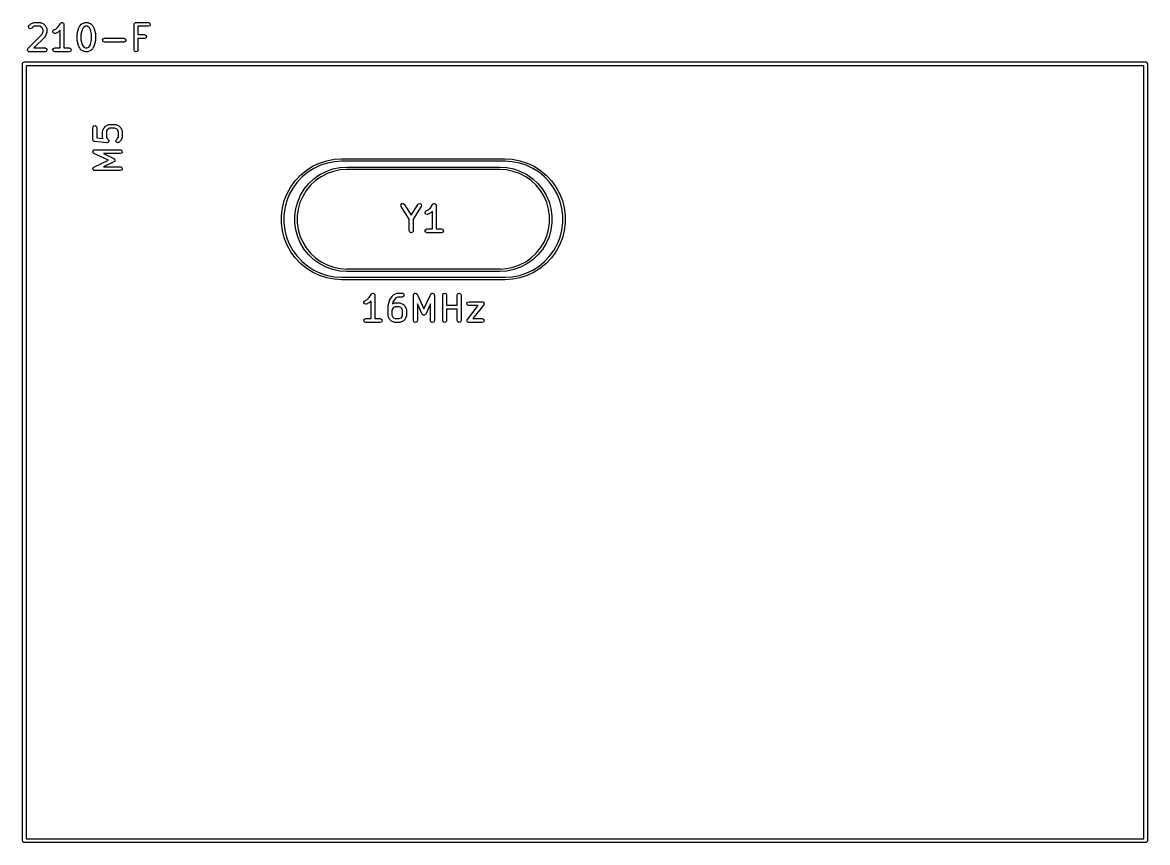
# Model space of a CAD drawing. Extents: x 0.05 to 3.19, y 0.29 to 1.66.
# Drawn here: x 1.457 to 3.195, y 0.397 to 1.664 of the extents above; entities that cross this region are included whole.
import ezdxf

# ---------------------------------------------------------------- set-up
doc = ezdxf.new("R2010")
doc.units = 0
doc.header["$MEASUREMENT"] = 0
doc.layers.add('BLACK', color=7, linetype='CONTINUOUS')

msp = doc.modelspace()

# ---------------------------------------------------------------- linework, layer by layer
at = {"layer": 'BLACK', "linetype": 'CONTINUOUS'}
for p, q in [((1.46612, 1.65775), (1.46697, 1.65958)), ((1.46664, 1.6558), (1.46612, 1.65775)), ((1.46829, 1.65464), (1.46664, 1.6558)), ((1.46697, 1.65958), (1.46885, 1.66146)), ((1.47031, 1.65482), (1.46829, 1.65464)), ((1.46885, 1.66146), (1.46957, 1.66196)), ((1.46957, 1.66196), (1.46961, 1.66201)), ((1.46961, 1.66201), (1.47336, 1.66389)), ((1.47115, 1.65541), (1.47031, 1.65482)), ((1.47268, 1.65694), (1.47115, 1.65541)), ((1.47538, 1.65829), (1.47268, 1.65694)), ((1.47336, 1.66389), (1.47435, 1.66418)), ((1.47435, 1.66418), (1.47452, 1.66414)), ((1.47452, 1.66414), (1.47468, 1.6642)), ((1.47468, 1.6642), (1.48406, 1.6642)), ((1.48336, 1.65829), (1.47538, 1.65829)), ((1.48606, 1.65694), (1.48336, 1.65829)), ((1.48406, 1.6642), (1.48507, 1.66402)), ((1.48507, 1.66402), (1.4852, 1.66391)), ((1.4852, 1.66391), (1.48538, 1.66389)), ((1.48538, 1.66389), (1.48913, 1.66201)), ((1.48725, 1.65575), (1.48606, 1.65694)), ((1.4886, 1.65305), (1.48725, 1.65575)), ((1.4886, 1.65048), (1.4886, 1.65305)), ((1.48913, 1.66201), (1.48984, 1.66149)), ((1.48984, 1.66149), (1.48989, 1.66146)), ((1.48989, 1.66146), (1.49177, 1.65958)), ((1.49177, 1.65958), (1.49228, 1.65886)), ((1.49228, 1.65886), (1.49232, 1.65882)), ((1.49232, 1.65882), (1.4942, 1.65507)), ((1.4942, 1.65507), (1.49449, 1.65408)), ((1.49449, 1.65408), (1.49445, 1.65391)), ((1.49445, 1.65391), (1.49451, 1.65375)), ((1.49451, 1.65375), (1.49451, 1.65)), ((1.50384, 1.65117), (1.50523, 1.65264)), ((1.50523, 1.65264), (1.50855, 1.6543)), ((1.50855, 1.6543), (1.51176, 1.6575)), ((1.51176, 1.6575), (1.51535, 1.66288)), ((1.51485, 1.65224), (1.51239, 1.64978)), ((1.51485, 1.62483), (1.51485, 1.65224)), ((1.51535, 1.66288), (1.51605, 1.66362)), ((1.51605, 1.66362), (1.51622, 1.66367)), ((1.51622, 1.66367), (1.51633, 1.6638)), ((1.51633, 1.6638), (1.51717, 1.66395)), ((1.51717, 1.66395), (1.51799, 1.66419)), ((1.51799, 1.66419), (1.51815, 1.66412)), ((1.51815, 1.66412), (1.51832, 1.66415)), ((1.51832, 1.66415), (1.51906, 1.66372)), ((1.51906, 1.66372), (1.51984, 1.66338)), ((1.51984, 1.66338), (1.51992, 1.66323)), ((1.51992, 1.66323), (1.52006, 1.66314)), ((1.52006, 1.66314), (1.52036, 1.66234)), ((1.52036, 1.66234), (1.52074, 1.66157)), ((1.52074, 1.66157), (1.5207, 1.6614)), ((1.5207, 1.6614), (1.52076, 1.66124)), ((1.52076, 1.66124), (1.52076, 1.62483)), ((1.54118, 1.64696), (1.54306, 1.65446)), ((1.54306, 1.65446), (1.54327, 1.65493)), ((1.54327, 1.65493), (1.54328, 1.65507)), ((1.54328, 1.65507), (1.54516, 1.65882)), ((1.54516, 1.65882), (1.54568, 1.65952)), ((1.54568, 1.65952), (1.54571, 1.65958)), ((1.54571, 1.65958), (1.54759, 1.66146)), ((1.54871, 1.65272), (1.547, 1.64588)), ((1.54759, 1.66146), (1.54831, 1.66196)), ((1.54831, 1.66196), (1.54835, 1.66201)), ((1.54835, 1.66201), (1.5521, 1.66389)), ((1.55023, 1.65575), (1.54871, 1.65272)), ((1.55142, 1.65694), (1.55023, 1.65575)), ((1.55412, 1.65829), (1.55142, 1.65694)), ((1.5521, 1.66389), (1.55309, 1.66418)), ((1.55309, 1.66418), (1.55326, 1.66414)), ((1.55326, 1.66414), (1.55342, 1.6642)), ((1.55342, 1.6642), (1.55717, 1.6642)), ((1.55648, 1.65829), (1.55412, 1.65829)), ((1.55917, 1.65694), (1.55648, 1.65829)), ((1.55717, 1.6642), (1.55818, 1.66402)), ((1.55818, 1.66402), (1.55832, 1.66391)), ((1.55832, 1.66391), (1.55849, 1.66389)), ((1.55849, 1.66389), (1.56224, 1.66201)), ((1.56037, 1.65575), (1.55917, 1.65694)), ((1.56189, 1.65272), (1.56037, 1.65575)), ((1.56359, 1.64588), (1.56189, 1.65272)), ((1.56224, 1.66201), (1.56295, 1.66149)), ((1.56295, 1.66149), (1.56301, 1.66146)), ((1.56301, 1.66146), (1.56489, 1.65958)), ((1.56489, 1.65958), (1.56539, 1.65886)), ((1.56539, 1.65886), (1.56544, 1.65882)), ((1.56544, 1.65882), (1.56731, 1.65507)), ((1.56731, 1.65507), (1.56746, 1.65458)), ((1.56746, 1.65458), (1.56754, 1.65446)), ((1.56754, 1.65446), (1.56941, 1.64696)), ((1.62921, 1.66124), (1.62928, 1.66163)), ((1.62921, 1.62187), (1.62921, 1.66124)), ((1.62926, 1.66176), (1.62932, 1.66187)), ((1.62928, 1.66163), (1.62926, 1.66176)), ((1.62932, 1.66187), (1.62939, 1.66225)), ((1.62939, 1.66225), (1.62988, 1.66284)), ((1.62988, 1.66284), (1.63027, 1.66351)), ((1.63027, 1.66351), (1.63052, 1.6636)), ((1.63052, 1.6636), (1.63069, 1.6638)), ((1.63069, 1.6638), (1.63144, 1.66394)), ((1.63144, 1.66394), (1.63216, 1.6642)), ((1.63216, 1.6642), (1.65091, 1.6642)), ((1.65091, 1.65829), (1.63512, 1.65829)), ((1.63512, 1.65829), (1.63512, 1.64545)), ((1.65091, 1.6642), (1.65192, 1.66402)), ((1.65281, 1.65898), (1.65091, 1.65829)), ((1.65192, 1.66402), (1.65347, 1.66272)), ((1.65382, 1.66073), (1.65281, 1.65898)), ((1.65347, 1.66272), (1.65382, 1.66073)), ((1.4651, 1.62396), (1.4871, 1.64597)), ((1.49177, 1.64228), (1.47431, 1.62483)), ((1.4871, 1.64597), (1.4886, 1.65048)), ((1.49184, 1.64244), (1.49177, 1.64228)), ((1.49199, 1.64254), (1.49184, 1.64244)), ((1.49248, 1.64344), (1.49199, 1.64254)), ((1.49436, 1.64906), (1.49248, 1.64344)), ((1.49451, 1.65), (1.49436, 1.64913)), ((1.49436, 1.64913), (1.49436, 1.64906)), ((1.50372, 1.64915), (1.50384, 1.65117)), ((1.50493, 1.64753), (1.50372, 1.64915)), ((1.50689, 1.64706), (1.50493, 1.64753)), ((1.50787, 1.64736), (1.50689, 1.64706)), ((1.51162, 1.64923), (1.50787, 1.64736)), ((1.51167, 1.64928), (1.51162, 1.64923)), ((1.51239, 1.64978), (1.51167, 1.64928)), ((1.5411, 1.64625), (1.5412, 1.64683)), ((1.5411, 1.63687), (1.5411, 1.64625)), ((1.54114, 1.63674), (1.5411, 1.63687)), ((1.54118, 1.63616), (1.54114, 1.63674)), ((1.5412, 1.64683), (1.54118, 1.64696)), ((1.54306, 1.62866), (1.54118, 1.63616)), ((1.547, 1.64588), (1.547, 1.63724)), ((1.547, 1.63724), (1.54871, 1.6304)), ((1.56189, 1.6304), (1.56359, 1.63724)), ((1.56359, 1.63724), (1.56359, 1.64588)), ((1.56941, 1.63616), (1.56754, 1.62866)), ((1.5695, 1.63687), (1.5694, 1.63629)), ((1.5694, 1.63629), (1.56941, 1.63616)), ((1.56941, 1.64696), (1.56945, 1.64637)), ((1.56945, 1.64637), (1.5695, 1.64625)), ((1.5695, 1.64625), (1.5695, 1.63687)), ((1.58051, 1.63739), (1.58152, 1.63913)), ((1.58086, 1.6354), (1.58051, 1.63739)), ((1.58241, 1.6341), (1.58086, 1.6354)), ((1.58152, 1.63913), (1.58342, 1.63983)), ((1.58342, 1.63392), (1.58241, 1.6341)), ((1.58342, 1.63983), (1.61342, 1.63983)), ((1.61342, 1.63392), (1.58342, 1.63392)), ((1.61342, 1.63983), (1.61443, 1.63965)), ((1.61531, 1.63461), (1.61342, 1.63392)), ((1.61443, 1.63965), (1.61597, 1.63835)), ((1.61632, 1.63636), (1.61531, 1.63461)), ((1.61597, 1.63835), (1.61632, 1.63636)), ((1.63512, 1.64545), (1.64529, 1.64545)), ((1.64529, 1.63954), (1.63512, 1.63954)), ((1.63512, 1.63954), (1.63512, 1.62187)), ((1.64529, 1.64545), (1.6463, 1.64527)), ((1.64718, 1.64024), (1.64529, 1.63954)), ((1.6463, 1.64527), (1.64784, 1.64397)), ((1.64819, 1.64198), (1.64718, 1.64024)), ((1.64784, 1.64397), (1.64819, 1.64198)), ((1.46424, 1.62213), (1.4643, 1.62225)), ((1.46447, 1.62127), (1.46424, 1.62213)), ((1.46428, 1.62239), (1.46472, 1.62316)), ((1.4643, 1.62225), (1.46428, 1.62239)), ((1.46463, 1.6204), (1.46447, 1.62127)), ((1.46473, 1.62031), (1.46463, 1.6204)), ((1.46472, 1.62316), (1.4651, 1.62396)), ((1.46477, 1.62018), (1.46473, 1.62031)), ((1.46549, 1.61967), (1.46477, 1.62018)), ((1.46617, 1.6191), (1.46549, 1.61967)), ((1.46635, 1.61907), (1.46617, 1.6191)), ((1.46642, 1.61902), (1.46635, 1.61907)), ((1.46655, 1.61903), (1.46642, 1.61902)), ((1.46718, 1.61892), (1.46655, 1.61903)), ((1.49156, 1.61892), (1.46718, 1.61892)), ((1.47431, 1.62483), (1.49156, 1.62483)), ((1.49156, 1.62483), (1.49257, 1.62465)), ((1.49345, 1.61961), (1.49156, 1.61892)), ((1.49257, 1.62465), (1.49411, 1.62335)), ((1.49446, 1.62136), (1.49345, 1.61961)), ((1.49411, 1.62335), (1.49446, 1.62136)), ((1.50365, 1.62239), (1.50466, 1.62414)), ((1.504, 1.6204), (1.50365, 1.62239)), ((1.50554, 1.6191), (1.504, 1.6204)), ((1.50466, 1.62414), (1.50655, 1.62483)), ((1.50655, 1.61892), (1.50554, 1.6191)), ((1.50655, 1.62483), (1.51485, 1.62483)), ((1.52905, 1.61892), (1.50655, 1.61892)), ((1.52076, 1.62483), (1.52905, 1.62483)), ((1.52905, 1.62483), (1.53006, 1.62465)), ((1.53095, 1.61961), (1.52905, 1.61892)), ((1.53006, 1.62465), (1.53161, 1.62335)), ((1.53196, 1.62136), (1.53095, 1.61961)), ((1.53161, 1.62335), (1.53196, 1.62136)), ((1.54314, 1.62854), (1.54306, 1.62866)), ((1.54328, 1.62805), (1.54314, 1.62854)), ((1.54516, 1.6243), (1.54328, 1.62805)), ((1.5452, 1.62426), (1.54516, 1.6243)), ((1.54571, 1.62354), (1.5452, 1.62426)), ((1.54759, 1.62166), (1.54571, 1.62354)), ((1.54764, 1.62163), (1.54759, 1.62166)), ((1.54835, 1.62111), (1.54764, 1.62163)), ((1.5521, 1.61923), (1.54835, 1.62111)), ((1.54871, 1.6304), (1.55023, 1.62737)), ((1.55023, 1.62737), (1.55142, 1.62618)), ((1.55142, 1.62618), (1.55412, 1.62483)), ((1.55228, 1.61921), (1.5521, 1.61923)), ((1.55241, 1.6191), (1.55228, 1.61921)), ((1.55342, 1.61892), (1.55241, 1.6191)), ((1.55717, 1.61892), (1.55342, 1.61892)), ((1.55412, 1.62483), (1.55648, 1.62483)), ((1.55648, 1.62483), (1.55917, 1.62618)), ((1.55734, 1.61898), (1.55717, 1.61892)), ((1.55751, 1.61894), (1.55734, 1.61898)), ((1.55849, 1.61923), (1.55751, 1.61894)), ((1.56224, 1.62111), (1.55849, 1.61923)), ((1.55917, 1.62618), (1.56037, 1.62737)), ((1.56037, 1.62737), (1.56189, 1.6304)), ((1.56229, 1.62116), (1.56224, 1.62111)), ((1.56301, 1.62166), (1.56229, 1.62116)), ((1.56489, 1.62354), (1.56301, 1.62166)), ((1.56491, 1.62359), (1.56489, 1.62354)), ((1.56544, 1.6243), (1.56491, 1.62359)), ((1.56731, 1.62805), (1.56544, 1.6243)), ((1.56733, 1.62819), (1.56731, 1.62805)), ((1.56754, 1.62866), (1.56733, 1.62819)), ((1.6299, 1.61998), (1.62921, 1.62187)), ((1.63165, 1.61897), (1.6299, 1.61998)), ((1.63364, 1.61932), (1.63165, 1.61897)), ((1.63494, 1.62086), (1.63364, 1.61932)), ((1.63512, 1.62187), (1.63494, 1.62086)), ((1.45673, 1.60031), (1.4568, 1.6007)), ((1.45673, 0.399528), (1.45673, 1.60031)), ((1.45678, 1.60083), (1.45684, 1.60094)), ((1.4568, 1.6007), (1.45678, 1.60083)), ((1.45684, 1.60094), (1.45691, 1.60132)), ((1.45691, 1.60132), (1.4574, 1.60191)), ((1.4574, 1.60191), (1.45779, 1.60258)), ((1.45779, 1.60258), (1.45804, 1.60267)), ((1.45804, 1.60267), (1.45821, 1.60287)), ((1.45821, 1.60287), (1.45896, 1.60301)), ((1.45896, 1.60301), (1.45969, 1.60327)), ((1.45969, 1.60327), (3.19197, 1.60327)), ((3.19197, 1.60327), (3.19235, 1.6032)), ((3.19235, 1.6032), (3.19248, 1.60322)), ((3.19248, 1.60322), (3.19259, 1.60316)), ((3.19259, 1.60316), (3.19298, 1.60309)), ((3.19298, 1.60309), (3.19357, 1.6026)), ((3.19357, 1.6026), (3.19423, 1.60221)), ((3.19423, 1.60221), (3.19432, 1.60196)), ((3.19432, 1.60196), (3.19453, 1.60179)), ((3.19453, 1.60179), (3.19466, 1.60104)), ((3.19466, 1.60104), (3.19492, 1.60031)), ((3.19492, 1.60031), (3.19492, 0.399528)), ((1.46264, 1.59736), (1.46264, 0.40248)), ((3.18902, 1.59736), (1.46264, 1.59736)), ((3.18902, 0.40248), (3.18902, 1.59736)), ((1.56549, 1.50187), (1.56567, 1.50288)), ((1.56549, 1.48312), (1.56549, 1.50187)), ((1.56567, 1.50288), (1.56696, 1.50443)), ((1.56696, 1.50443), (1.56895, 1.50478)), ((1.56895, 1.50478), (1.5707, 1.50377)), ((1.5707, 1.50377), (1.57139, 1.50187)), ((1.57139, 1.50187), (1.57139, 1.4858)), ((1.58049, 1.49625), (1.58066, 1.49726)), ((1.58049, 1.48687), (1.58049, 1.49625)), ((1.58066, 1.49726), (1.58078, 1.49739)), ((1.58078, 1.49739), (1.5808, 1.49757)), ((1.5808, 1.49757), (1.58267, 1.50132)), ((1.58267, 1.50132), (1.5832, 1.50203)), ((1.5832, 1.50203), (1.58323, 1.50208)), ((1.58323, 1.50208), (1.5851, 1.50396)), ((1.5851, 1.50396), (1.58582, 1.50447)), ((1.58582, 1.50447), (1.58587, 1.50451)), ((1.58587, 1.50451), (1.58962, 1.50639)), ((1.58774, 1.49825), (1.58639, 1.49555)), ((1.58639, 1.49555), (1.58639, 1.48757)), ((1.58894, 1.49944), (1.58774, 1.49825)), ((1.59163, 1.50079), (1.58894, 1.49944)), ((1.58962, 1.50639), (1.5906, 1.50668)), ((1.5906, 1.50668), (1.59077, 1.50664)), ((1.59077, 1.50664), (1.59094, 1.5067)), ((1.59094, 1.5067), (1.60031, 1.5067)), ((1.59961, 1.50079), (1.59163, 1.50079)), ((1.60231, 1.49944), (1.59961, 1.50079)), ((1.60031, 1.5067), (1.60132, 1.50652)), ((1.60132, 1.50652), (1.60146, 1.50641)), ((1.60146, 1.50641), (1.60163, 1.50639)), ((1.60163, 1.50639), (1.60538, 1.50451)), ((1.60351, 1.49825), (1.60231, 1.49944)), ((1.60486, 1.49555), (1.60351, 1.49825)), ((1.60486, 1.48757), (1.60486, 1.49555)), ((1.60538, 1.50451), (1.60609, 1.50399)), ((1.60609, 1.50399), (1.60615, 1.50396)), ((1.60615, 1.50396), (1.60802, 1.50208)), ((1.60802, 1.50208), (1.60853, 1.50136)), ((1.60853, 1.50136), (1.60858, 1.50132)), ((1.60858, 1.50132), (1.61045, 1.49757)), ((1.61045, 1.49757), (1.61074, 1.49658)), ((1.61074, 1.49658), (1.6107, 1.49641)), ((1.6107, 1.49641), (1.61076, 1.49625)), ((1.61076, 1.49625), (1.61076, 1.48687)), ((1.5657, 1.48253), (1.56549, 1.48312)), ((1.56575, 1.48191), (1.5657, 1.48253)), ((1.56604, 1.48161), (1.56575, 1.48191)), ((1.56618, 1.48123), (1.56604, 1.48161)), ((1.56672, 1.48091), (1.56618, 1.48123)), ((1.56716, 1.48046), (1.56672, 1.48091)), ((1.56782, 1.48028), (1.56716, 1.48046)), ((1.56793, 1.48022), (1.56782, 1.48028)), ((1.568, 1.48023), (1.56793, 1.48022)), ((1.56815, 1.48019), (1.568, 1.48023)), ((1.58689, 1.47831), (1.56815, 1.48019)), ((1.57139, 1.4858), (1.58116, 1.48482)), ((1.58055, 1.48671), (1.58049, 1.48687)), ((1.5805, 1.48654), (1.58055, 1.48671)), ((1.5808, 1.48555), (1.5805, 1.48654)), ((1.58116, 1.48482), (1.5808, 1.48555)), ((1.58639, 1.48757), (1.58774, 1.48487)), ((1.58691, 1.47832), (1.58689, 1.47831)), ((1.58693, 1.47831), (1.58691, 1.47832)), ((1.58789, 1.47856), (1.58693, 1.47831)), ((1.58774, 1.48487), (1.58928, 1.48334)), ((1.58885, 1.47881), (1.58789, 1.47856)), ((1.58886, 1.47882), (1.58885, 1.47881)), ((1.58888, 1.47883), (1.58886, 1.47882)), ((1.58945, 1.47964), (1.58888, 1.47883)), ((1.58928, 1.48334), (1.58986, 1.4825)), ((1.59003, 1.48045), (1.58945, 1.47964)), ((1.58986, 1.4825), (1.58987, 1.48248)), ((1.58987, 1.48248), (1.58988, 1.48246)), ((1.58988, 1.48246), (1.58995, 1.48147)), ((1.58995, 1.48147), (1.59004, 1.48048)), ((1.59004, 1.48048), (1.59003, 1.48047)), ((1.59003, 1.48047), (1.59003, 1.48045)), ((1.60112, 1.48151), (1.60197, 1.48334)), ((1.60164, 1.47955), (1.60112, 1.48151)), ((1.6033, 1.4784), (1.60164, 1.47955)), ((1.60197, 1.48334), (1.60351, 1.48487)), ((1.60531, 1.47857), (1.6033, 1.4784)), ((1.60351, 1.48487), (1.60486, 1.48757)), ((1.60615, 1.47916), (1.60531, 1.47857)), ((1.60802, 1.48104), (1.60615, 1.47916)), ((1.60805, 1.48109), (1.60802, 1.48104)), ((1.60858, 1.4818), (1.60805, 1.48109)), ((1.61045, 1.48555), (1.60858, 1.4818)), ((1.61047, 1.48573), (1.61045, 1.48555)), ((1.61058, 1.48586), (1.61047, 1.48573)), ((1.61076, 1.48687), (1.61058, 1.48586)), ((1.5655, 1.46412), (1.5656, 1.4645)), ((1.56577, 1.46353), (1.5655, 1.46412)), ((1.56553, 1.46489), (1.56585, 1.46545)), ((1.5656, 1.4645), (1.56553, 1.46489)), ((1.56588, 1.4629), (1.56577, 1.46353)), ((1.56585, 1.46545), (1.56602, 1.46607)), ((1.56619, 1.46265), (1.56588, 1.4629)), ((1.56602, 1.46607), (1.56635, 1.4663)), ((1.56635, 1.46229), (1.56619, 1.46265)), ((1.56635, 1.4663), (1.56654, 1.46664)), ((1.56719, 1.4617), (1.56635, 1.46229)), ((1.56654, 1.46664), (1.56715, 1.46686)), ((1.56715, 1.46686), (1.56768, 1.46723)), ((1.58958, 1.45125), (1.56719, 1.4617)), ((1.56768, 1.46723), (1.56807, 1.46719)), ((1.56807, 1.46719), (1.56844, 1.46733)), ((1.56844, 1.46733), (1.60781, 1.46733)), ((1.60781, 1.46142), (1.58175, 1.46142)), ((1.58175, 1.46142), (1.59781, 1.45393)), ((1.60781, 1.46733), (1.60882, 1.46715)), ((1.60971, 1.46211), (1.60781, 1.46142)), ((1.60882, 1.46715), (1.61037, 1.46585)), ((1.61072, 1.46386), (1.60971, 1.46211)), ((1.61037, 1.46585), (1.61072, 1.46386)), ((1.56719, 1.4408), (1.58958, 1.45125)), ((1.59781, 1.44858), (1.58175, 1.44108)), ((1.59781, 1.45393), (1.59813, 1.45371)), ((1.59835, 1.44912), (1.59781, 1.44858)), ((1.59813, 1.45371), (1.59825, 1.45367)), ((1.59825, 1.45367), (1.59833, 1.45356)), ((1.59833, 1.45356), (1.59865, 1.45334)), ((1.59898, 1.44956), (1.59835, 1.44912)), ((1.59865, 1.45334), (1.59897, 1.45265)), ((1.59897, 1.45265), (1.59941, 1.45202)), ((1.59905, 1.44982), (1.59898, 1.44956)), ((1.59924, 1.45001), (1.59905, 1.44982)), ((1.5993, 1.45077), (1.59924, 1.45001)), ((1.5995, 1.45151), (1.5993, 1.45077)), ((1.59941, 1.45202), (1.59939, 1.45175)), ((1.59939, 1.45175), (1.5995, 1.45151)), ((1.90503, 1.44194), (1.91566, 1.44694)), ((1.91704, 1.44344), (1.90684, 1.43864)), ((1.91566, 1.44694), (1.92683, 1.45057)), ((1.92776, 1.44692), (1.91704, 1.44344)), ((1.92683, 1.45057), (1.93836, 1.45277)), ((1.93883, 1.44904), (1.92776, 1.44692)), ((1.93836, 1.45277), (1.95008, 1.4535)), ((1.94971, 1.44972), (1.93883, 1.44904)), ((1.95008, 1.44957), (1.94971, 1.44972)), ((1.95008, 1.4535), (2.20205, 1.4535)), ((2.20205, 1.44957), (1.95008, 1.44957)), ((2.20205, 1.4535), (2.21377, 1.45277)), ((2.20242, 1.44972), (2.20205, 1.44957)), ((2.2133, 1.44904), (2.20242, 1.44972)), ((2.22437, 1.44692), (2.2133, 1.44904)), ((2.21377, 1.45277), (2.2253, 1.45057)), ((2.23508, 1.44344), (2.22437, 1.44692)), ((2.2253, 1.45057), (2.23647, 1.44694)), ((2.24528, 1.43864), (2.23508, 1.44344)), ((2.23647, 1.44694), (2.24709, 1.44194)), ((1.56553, 1.43864), (1.56573, 1.43898)), ((1.56564, 1.43801), (1.56553, 1.43864)), ((1.56559, 1.43736), (1.56564, 1.43801)), ((1.56581, 1.43704), (1.56559, 1.43736)), ((1.56573, 1.43898), (1.56576, 1.43938)), ((1.56576, 1.43938), (1.56622, 1.43983)), ((1.56588, 1.43665), (1.56581, 1.43704)), ((1.56638, 1.43624), (1.56588, 1.43665)), ((1.56622, 1.43983), (1.56654, 1.44039)), ((1.56675, 1.43571), (1.56638, 1.43624)), ((1.56654, 1.44039), (1.56691, 1.44053)), ((1.56713, 1.43561), (1.56675, 1.43571)), ((1.56691, 1.44053), (1.56719, 1.4408)), ((1.56743, 1.43535), (1.56713, 1.43561)), ((1.56844, 1.43518), (1.56743, 1.43535)), ((1.60781, 1.43518), (1.56844, 1.43518)), ((1.58175, 1.44108), (1.60781, 1.44108)), ((1.60781, 1.44108), (1.60882, 1.4409)), ((1.60971, 1.43587), (1.60781, 1.43518)), ((1.60882, 1.4409), (1.61037, 1.43961)), ((1.61072, 1.43762), (1.60971, 1.43587)), ((1.61037, 1.43961), (1.61072, 1.43762)), ((1.87803, 1.4196), (1.88607, 1.42816)), ((1.88864, 1.42542), (1.88093, 1.41721)), ((1.88607, 1.42816), (1.89512, 1.43565)), ((1.89733, 1.4326), (1.88864, 1.42542)), ((1.89512, 1.43565), (1.90503, 1.44194)), ((1.90684, 1.43864), (1.89733, 1.4326)), ((1.90702, 1.42261), (1.91602, 1.42896)), ((1.91797, 1.42575), (1.90939, 1.41969)), ((1.91602, 1.42896), (1.9258, 1.43403)), ((1.9273, 1.43058), (1.91797, 1.42575)), ((1.9258, 1.43403), (1.93618, 1.43772)), ((1.93719, 1.4341), (1.9273, 1.43058)), ((1.93618, 1.43772), (1.94696, 1.43996)), ((1.94747, 1.43623), (1.93719, 1.4341)), ((1.94696, 1.43996), (1.95795, 1.44071)), ((1.95758, 1.43693), (1.94747, 1.43623)), ((1.95795, 1.43677), (1.95758, 1.43693)), ((1.95795, 1.44071), (2.19417, 1.44071)), ((2.19417, 1.43677), (1.95795, 1.43677)), ((2.19417, 1.44071), (2.20516, 1.43996)), ((2.19454, 1.43693), (2.19417, 1.43677)), ((2.20465, 1.43623), (2.19454, 1.43693)), ((2.21493, 1.4341), (2.20465, 1.43623)), ((2.20516, 1.43996), (2.21595, 1.43772)), ((2.22483, 1.43058), (2.21493, 1.4341)), ((2.21595, 1.43772), (2.22633, 1.43403)), ((2.23416, 1.42575), (2.22483, 1.43058)), ((2.22633, 1.43403), (2.23611, 1.42896)), ((2.24274, 1.41969), (2.23416, 1.42575)), ((2.23611, 1.42896), (2.24511, 1.42261)), ((2.2548, 1.4326), (2.24528, 1.43864)), ((2.24709, 1.44194), (2.25701, 1.43565)), ((2.26348, 1.42542), (2.2548, 1.4326)), ((2.25701, 1.43565), (2.26606, 1.42816)), ((2.2712, 1.41721), (2.26348, 1.42542)), ((2.26606, 1.42816), (2.27409, 1.4196)), ((1.86547, 1.39981), (1.87113, 1.4101)), ((1.87431, 1.40809), (1.86888, 1.39821)), ((1.87113, 1.4101), (1.87803, 1.4196)), ((1.88093, 1.41721), (1.87431, 1.40809)), ((1.89202, 1.40654), (1.89897, 1.41509)), ((1.90171, 1.41252), (1.89509, 1.40438)), ((1.89897, 1.41509), (1.90702, 1.42261)), ((1.90939, 1.41969), (1.90171, 1.41252)), ((2.25041, 1.41252), (2.24274, 1.41969)), ((2.24511, 1.42261), (2.25316, 1.41509)), ((2.25704, 1.40438), (2.25041, 1.41252)), ((2.25316, 1.41509), (2.26011, 1.40654)), ((2.27782, 1.40809), (2.2712, 1.41721)), ((2.27409, 1.4196), (2.281, 1.4101)), ((2.28325, 1.39821), (2.27782, 1.40809)), ((2.281, 1.4101), (2.28665, 1.39981)), ((1.86115, 1.38889), (1.86547, 1.39981)), ((1.86888, 1.39821), (1.86473, 1.38773)), ((1.8819, 1.38703), (1.88629, 1.39713)), ((1.88963, 1.3954), (1.88544, 1.38577)), ((1.88629, 1.39713), (1.89202, 1.40654)), ((1.89509, 1.40438), (1.88963, 1.3954)), ((2.2625, 1.3954), (2.25704, 1.40438)), ((2.26011, 1.40654), (2.26583, 1.39713)), ((2.26668, 1.38577), (2.2625, 1.3954)), ((2.26583, 1.39713), (2.27022, 1.38703)), ((2.2874, 1.38773), (2.28325, 1.39821)), ((2.28665, 1.39981), (2.29097, 1.38889)), ((1.85676, 1.36587), (1.85823, 1.37752)), ((1.85823, 1.37752), (1.86115, 1.38889)), ((1.86192, 1.37682), (1.86051, 1.36564)), ((1.86473, 1.38773), (1.86192, 1.37682)), ((1.87743, 1.36551), (1.87893, 1.37642)), ((1.87893, 1.37642), (1.8819, 1.38703)), ((1.88261, 1.37566), (1.88118, 1.36525)), ((1.88544, 1.38577), (1.88261, 1.37566)), ((2.04131, 1.38092), (2.04157, 1.38292)), ((2.0417, 1.37997), (2.04131, 1.38092)), ((2.04157, 1.38292), (2.04306, 1.38429)), ((2.05436, 1.36008), (2.0417, 1.37997)), ((2.04306, 1.38429), (2.04508, 1.38438)), ((2.04508, 1.38438), (2.04668, 1.38315)), ((2.04668, 1.38315), (2.05732, 1.36644)), ((2.05732, 1.36644), (2.06795, 1.38315)), ((2.07293, 1.37997), (2.06027, 1.36008)), ((2.06795, 1.38315), (2.06864, 1.3839)), ((2.06864, 1.3839), (2.07057, 1.38451)), ((2.07057, 1.38451), (2.07243, 1.38374)), ((2.07243, 1.38374), (2.07337, 1.38195)), ((2.07337, 1.38195), (2.07293, 1.37997)), ((2.08037, 1.37295), (2.08369, 1.37461)), ((2.08369, 1.37461), (2.08689, 1.37782)), ((2.08689, 1.37782), (2.09048, 1.3832)), ((2.09048, 1.3832), (2.09119, 1.38394)), ((2.09119, 1.38394), (2.09135, 1.38399)), ((2.09135, 1.38399), (2.09146, 1.38412)), ((2.09146, 1.38412), (2.0923, 1.38427)), ((2.0923, 1.38427), (2.09313, 1.38451)), ((2.09313, 1.38451), (2.09328, 1.38444)), ((2.09328, 1.38444), (2.09345, 1.38447)), ((2.09345, 1.38447), (2.09419, 1.38404)), ((2.09419, 1.38404), (2.09498, 1.38369)), ((2.09498, 1.38369), (2.09505, 1.38354)), ((2.09505, 1.38354), (2.0952, 1.38346)), ((2.0952, 1.38346), (2.09549, 1.38265)), ((2.09549, 1.38265), (2.09587, 1.38188)), ((2.09587, 1.38188), (2.09583, 1.38172)), ((2.09583, 1.38172), (2.09589, 1.38156)), ((2.09589, 1.38156), (2.09589, 1.34514)), ((2.26951, 1.37566), (2.26668, 1.38577)), ((2.27094, 1.36525), (2.26951, 1.37566)), ((2.27022, 1.38703), (2.27319, 1.37642)), ((2.27319, 1.37642), (2.27469, 1.36551)), ((2.2902, 1.37682), (2.2874, 1.38773)), ((2.29161, 1.36564), (2.2902, 1.37682)), ((2.29097, 1.38889), (2.29389, 1.37752)), ((2.29389, 1.37752), (2.29537, 1.36587)), ((1.85676, 1.35413), (1.85676, 1.36587)), ((1.86051, 1.36564), (1.86051, 1.35436)), ((1.87743, 1.35449), (1.87743, 1.36551)), ((1.88118, 1.36525), (1.88118, 1.35475)), ((2.05436, 1.34219), (2.05436, 1.36008)), ((2.06027, 1.36008), (2.06027, 1.34219)), ((2.07886, 1.36947), (2.07898, 1.37149)), ((2.08006, 1.36785), (2.07886, 1.36947)), ((2.07898, 1.37149), (2.08037, 1.37295)), ((2.08202, 1.36738), (2.08006, 1.36785)), ((2.08301, 1.36767), (2.08202, 1.36738)), ((2.08676, 1.36954), (2.08301, 1.36767)), ((2.0868, 1.36959), (2.08676, 1.36954)), ((2.08752, 1.3701), (2.0868, 1.36959)), ((2.08998, 1.37256), (2.08752, 1.3701)), ((2.08998, 1.34514), (2.08998, 1.37256)), ((2.27094, 1.35475), (2.27094, 1.36525)), ((2.27469, 1.36551), (2.27469, 1.35449)), ((2.29161, 1.35436), (2.29161, 1.36564)), ((2.29537, 1.36587), (2.29537, 1.35413)), ((1.85823, 1.34248), (1.85676, 1.35413)), ((1.86115, 1.33111), (1.85823, 1.34248)), ((1.86051, 1.35436), (1.86192, 1.34318)), ((1.86192, 1.34318), (1.86473, 1.33227)), ((1.87893, 1.34358), (1.87743, 1.35449)), ((1.8819, 1.33297), (1.87893, 1.34358)), ((1.88118, 1.35475), (1.88261, 1.34434)), ((1.88261, 1.34434), (1.88544, 1.33423)), ((2.05505, 1.34029), (2.05436, 1.34219)), ((2.0568, 1.33928), (2.05505, 1.34029)), ((2.05879, 1.33963), (2.0568, 1.33928)), ((2.06009, 1.34118), (2.05879, 1.33963)), ((2.06027, 1.34219), (2.06009, 1.34118)), ((2.07878, 1.3427), (2.07979, 1.34445)), ((2.07913, 1.34071), (2.07878, 1.3427)), ((2.08068, 1.33942), (2.07913, 1.34071)), ((2.07979, 1.34445), (2.08169, 1.34514)), ((2.08169, 1.33924), (2.08068, 1.33942)), ((2.08169, 1.34514), (2.08998, 1.34514)), ((2.10418, 1.33924), (2.08169, 1.33924)), ((2.09589, 1.34514), (2.10418, 1.34514)), ((2.10418, 1.34514), (2.10519, 1.34496)), ((2.10608, 1.33993), (2.10418, 1.33924)), ((2.10519, 1.34496), (2.10674, 1.34367)), ((2.10709, 1.34168), (2.10608, 1.33993)), ((2.10674, 1.34367), (2.10709, 1.34168)), ((2.26668, 1.33423), (2.26951, 1.34434)), ((2.26951, 1.34434), (2.27094, 1.35475)), ((2.27319, 1.34358), (2.27022, 1.33297)), ((2.27469, 1.35449), (2.27319, 1.34358)), ((2.2874, 1.33227), (2.2902, 1.34318)), ((2.2902, 1.34318), (2.29161, 1.35436)), ((2.29389, 1.34248), (2.29097, 1.33111)), ((2.29537, 1.35413), (2.29389, 1.34248)), ((1.86547, 1.32019), (1.86115, 1.33111)), ((1.86473, 1.33227), (1.86888, 1.32179)), ((1.86888, 1.32179), (1.87431, 1.31191)), ((1.88629, 1.32287), (1.8819, 1.33297)), ((1.88544, 1.33423), (1.88963, 1.3246)), ((1.89202, 1.31346), (1.88629, 1.32287)), ((1.88963, 1.3246), (1.89509, 1.31562)), ((2.25704, 1.31562), (2.2625, 1.3246)), ((2.26583, 1.32287), (2.26011, 1.31346)), ((2.2625, 1.3246), (2.26668, 1.33423)), ((2.27022, 1.33297), (2.26583, 1.32287)), ((2.27782, 1.31191), (2.28325, 1.32179)), ((2.28325, 1.32179), (2.2874, 1.33227)), ((2.29097, 1.33111), (2.28665, 1.32019)), ((1.87113, 1.3099), (1.86547, 1.32019)), ((1.87803, 1.3004), (1.87113, 1.3099)), ((1.87431, 1.31191), (1.88093, 1.30279)), ((1.89897, 1.30491), (1.89202, 1.31346)), ((1.89509, 1.31562), (1.90171, 1.30748)), ((1.90702, 1.29739), (1.89897, 1.30491)), ((1.90171, 1.30748), (1.90939, 1.30031)), ((2.24274, 1.30031), (2.25041, 1.30748)), ((2.25316, 1.30491), (2.24511, 1.29739)), ((2.25041, 1.30748), (2.25704, 1.31562)), ((2.26011, 1.31346), (2.25316, 1.30491)), ((2.2712, 1.30279), (2.27782, 1.31191)), ((2.281, 1.3099), (2.27409, 1.3004)), ((2.28665, 1.32019), (2.281, 1.3099)), ((1.88607, 1.29184), (1.87803, 1.3004)), ((1.88093, 1.30279), (1.88864, 1.29458)), ((1.89512, 1.28435), (1.88607, 1.29184)), ((1.88864, 1.29458), (1.89733, 1.2874)), ((1.89733, 1.2874), (1.90684, 1.28136)), ((1.91602, 1.29104), (1.90702, 1.29739)), ((1.90939, 1.30031), (1.91797, 1.29425)), ((1.9258, 1.28597), (1.91602, 1.29104)), ((1.91797, 1.29425), (1.9273, 1.28942)), ((1.9273, 1.28942), (1.93719, 1.2859)), ((2.21493, 1.2859), (2.22483, 1.28942)), ((2.22483, 1.28942), (2.23416, 1.29425)), ((2.23611, 1.29104), (2.22633, 1.28597)), ((2.23416, 1.29425), (2.24274, 1.30031)), ((2.24511, 1.29739), (2.23611, 1.29104)), ((2.24528, 1.28136), (2.2548, 1.2874)), ((2.2548, 1.2874), (2.26348, 1.29458)), ((2.26606, 1.29184), (2.25701, 1.28435)), ((2.26348, 1.29458), (2.2712, 1.30279)), ((2.27409, 1.3004), (2.26606, 1.29184)), ((1.90503, 1.27806), (1.89512, 1.28435)), ((1.91566, 1.27306), (1.90503, 1.27806)), ((1.90684, 1.28136), (1.91704, 1.27656)), ((1.92683, 1.26943), (1.91566, 1.27306)), ((1.91704, 1.27656), (1.92776, 1.27308)), ((1.93618, 1.28228), (1.9258, 1.28597)), ((1.93836, 1.26723), (1.92683, 1.26943)), ((1.92776, 1.27308), (1.93883, 1.27096)), ((1.94696, 1.28004), (1.93618, 1.28228)), ((1.93719, 1.2859), (1.94747, 1.28377)), ((1.93883, 1.27096), (1.94971, 1.27028)), ((1.95795, 1.27929), (1.94696, 1.28004)), ((1.94747, 1.28377), (1.95758, 1.28307)), ((1.94971, 1.27028), (1.95008, 1.27043)), ((1.95008, 1.27043), (2.20205, 1.27043)), ((1.95758, 1.28307), (1.95795, 1.28323)), ((1.95795, 1.28323), (2.19417, 1.28323)), ((2.19417, 1.27929), (1.95795, 1.27929)), ((2.19417, 1.28323), (2.19454, 1.28307)), ((2.20516, 1.28004), (2.19417, 1.27929)), ((2.19454, 1.28307), (2.20465, 1.28377)), ((2.20205, 1.27043), (2.20242, 1.27028)), ((2.20242, 1.27028), (2.2133, 1.27096)), ((2.20465, 1.28377), (2.21493, 1.2859)), ((2.21595, 1.28228), (2.20516, 1.28004)), ((2.2133, 1.27096), (2.22437, 1.27308)), ((2.2253, 1.26943), (2.21377, 1.26723)), ((2.22633, 1.28597), (2.21595, 1.28228)), ((2.22437, 1.27308), (2.23508, 1.27656)), ((2.23647, 1.27306), (2.2253, 1.26943)), ((2.23508, 1.27656), (2.24528, 1.28136)), ((2.24709, 1.27806), (2.23647, 1.27306)), ((2.25701, 1.28435), (2.24709, 1.27806)), ((1.95008, 1.2665), (1.93836, 1.26723)), ((2.20205, 1.2665), (1.95008, 1.2665)), ((2.21377, 1.26723), (2.20205, 1.2665)), ((1.9843, 1.23271), (1.98569, 1.23417)), ((1.98569, 1.23417), (1.98901, 1.23583)), ((1.98901, 1.23583), (1.99222, 1.23904)), ((1.99222, 1.23904), (1.9958, 1.24442)), ((1.9958, 1.24442), (1.99651, 1.24516)), ((1.99651, 1.24516), (1.99667, 1.24521)), ((1.99667, 1.24521), (1.99678, 1.24534)), ((1.99678, 1.24534), (1.99763, 1.24549)), ((1.99763, 1.24549), (1.99845, 1.24573)), ((1.99845, 1.24573), (1.99861, 1.24566)), ((1.99861, 1.24566), (1.99877, 1.24569)), ((1.99877, 1.24569), (1.99951, 1.24526)), ((1.99951, 1.24526), (2.0003, 1.24492)), ((2.0003, 1.24492), (2.00038, 1.24476)), ((2.00038, 1.24476), (2.00052, 1.24468)), ((2.00052, 1.24468), (2.00082, 1.24387)), ((2.00082, 1.24387), (2.0012, 1.2431)), ((2.0012, 1.2431), (2.00115, 1.24294)), ((2.00115, 1.24294), (2.00121, 1.24278)), ((2.00121, 1.24278), (2.00121, 1.20636)), ((2.02164, 1.22662), (2.02352, 1.23412)), ((2.02352, 1.23412), (2.02392, 1.23503)), ((2.02392, 1.23504), (2.02767, 1.24067)), ((2.02392, 1.23503), (2.02392, 1.23504)), ((2.02767, 1.24067), (2.02799, 1.24099)), ((2.02799, 1.24099), (2.02804, 1.24112)), ((2.02804, 1.24112), (2.02992, 1.24299)), ((2.03243, 1.23715), (2.02912, 1.23219)), ((2.02992, 1.24299), (2.03064, 1.2435)), ((2.03064, 1.2435), (2.03069, 1.24355)), ((2.03069, 1.24355), (2.03443, 1.24542)), ((2.03376, 1.23848), (2.03243, 1.23715)), ((2.03645, 1.23983), (2.03376, 1.23848)), ((2.03443, 1.24542), (2.03542, 1.24571)), ((2.03542, 1.24571), (2.03559, 1.24567)), ((2.03559, 1.24567), (2.03576, 1.24573)), ((2.03576, 1.24573), (2.04325, 1.24573)), ((2.04325, 1.23983), (2.03645, 1.23983)), ((2.04325, 1.24573), (2.04426, 1.24555)), ((2.04515, 1.24052), (2.04325, 1.23983)), ((2.04426, 1.24555), (2.04581, 1.24426)), ((2.04616, 1.24227), (2.04515, 1.24052)), ((2.04581, 1.24426), (2.04616, 1.24227)), ((2.06092, 1.24278), (2.0611, 1.24379)), ((2.06092, 1.20341), (2.06092, 1.24278)), ((2.0611, 1.24379), (2.06136, 1.24409)), ((2.06136, 1.24409), (2.06146, 1.24447)), ((2.06146, 1.24447), (2.06199, 1.24484)), ((2.06199, 1.24484), (2.0624, 1.24534)), ((2.0624, 1.24534), (2.06279, 1.24541)), ((2.06279, 1.24541), (2.06311, 1.24563)), ((2.06311, 1.24563), (2.06375, 1.24558)), ((2.06375, 1.24558), (2.06439, 1.24569)), ((2.06439, 1.24569), (2.06473, 1.24549)), ((2.06473, 1.24549), (2.06512, 1.24546)), ((2.06512, 1.24546), (2.06558, 1.245)), ((2.06558, 1.245), (2.06614, 1.24468)), ((2.06614, 1.24468), (2.06627, 1.24431)), ((2.06627, 1.24431), (2.06655, 1.24403)), ((2.06655, 1.24403), (2.077, 1.22164)), ((2.077, 1.22164), (2.08745, 1.24403)), ((2.08745, 1.24403), (2.08804, 1.24487)), ((2.08804, 1.24487), (2.08839, 1.24504)), ((2.08839, 1.24504), (2.08865, 1.24534)), ((2.08865, 1.24534), (2.08928, 1.24545)), ((2.08928, 1.24545), (2.08987, 1.24572)), ((2.08987, 1.24572), (2.09025, 1.24562)), ((2.09025, 1.24562), (2.09064, 1.24569)), ((2.09064, 1.24569), (2.0912, 1.24537)), ((2.0912, 1.24537), (2.09182, 1.2452)), ((2.09182, 1.2452), (2.09204, 1.24488)), ((2.09204, 1.24488), (2.09239, 1.24468)), ((2.09239, 1.24468), (2.09261, 1.24407)), ((2.09261, 1.24407), (2.09298, 1.24354)), ((2.09298, 1.24354), (2.09294, 1.24315)), ((2.09294, 1.24315), (2.09308, 1.24278)), ((2.09308, 1.24278), (2.09308, 1.20341)), ((2.10592, 1.24278), (2.1061, 1.24379)), ((2.10592, 1.20341), (2.10592, 1.24278)), ((2.1061, 1.24379), (2.10739, 1.24534)), ((2.10739, 1.24534), (2.10938, 1.24569)), ((2.10938, 1.24569), (2.11113, 1.24468)), ((2.11113, 1.24468), (2.11182, 1.24278)), ((2.11182, 1.24278), (2.11182, 1.22699)), ((2.12842, 1.24278), (2.12859, 1.24379)), ((2.12842, 1.22699), (2.12842, 1.24278)), ((2.12859, 1.24379), (2.12989, 1.24534)), ((2.12989, 1.24534), (2.13188, 1.24569)), ((2.13188, 1.24569), (2.13363, 1.24468)), ((2.13363, 1.24468), (2.13432, 1.24278)), ((2.13432, 1.24278), (2.13432, 1.20341)), ((1.98418, 1.23069), (1.9843, 1.23271)), ((1.98538, 1.22907), (1.98418, 1.23069)), ((1.98735, 1.2286), (1.98538, 1.22907)), ((1.98833, 1.22889), (1.98735, 1.2286)), ((1.99208, 1.23077), (1.98833, 1.22889)), ((1.99213, 1.23081), (1.99208, 1.23077)), ((1.99285, 1.23132), (1.99213, 1.23081)), ((1.99531, 1.23378), (1.99285, 1.23132)), ((1.99531, 1.20636), (1.99531, 1.23378)), ((2.02155, 1.22591), (2.02166, 1.22649)), ((2.02155, 1.21091), (2.02155, 1.22591)), ((2.02166, 1.22649), (2.02164, 1.22662)), ((2.02881, 1.22228), (2.02746, 1.21959)), ((2.02746, 1.21959), (2.02746, 1.21161)), ((2.02912, 1.23219), (2.02839, 1.22928)), ((2.02839, 1.22928), (2.03069, 1.23042)), ((2.03001, 1.22348), (2.02881, 1.22228)), ((2.0327, 1.22483), (2.03001, 1.22348)), ((2.03069, 1.23042), (2.03167, 1.23072)), ((2.03167, 1.23072), (2.03184, 1.23067)), ((2.03184, 1.23067), (2.03201, 1.23073)), ((2.03201, 1.23073), (2.03951, 1.23073)), ((2.03881, 1.22483), (2.0327, 1.22483)), ((2.04151, 1.22348), (2.03881, 1.22483)), ((2.03951, 1.23073), (2.04051, 1.23056)), ((2.04051, 1.23056), (2.04065, 1.23044)), ((2.04065, 1.23044), (2.04083, 1.23042)), ((2.04083, 1.23042), (2.04458, 1.22855)), ((2.0427, 1.22228), (2.04151, 1.22348)), ((2.04405, 1.21959), (2.0427, 1.22228)), ((2.04405, 1.21161), (2.04405, 1.21959)), ((2.04458, 1.22855), (2.04528, 1.22802)), ((2.04528, 1.22802), (2.04534, 1.228)), ((2.04534, 1.228), (2.04722, 1.22612)), ((2.04722, 1.22612), (2.04772, 1.2254)), ((2.04772, 1.2254), (2.04777, 1.22535)), ((2.04777, 1.22535), (2.04965, 1.2216)), ((2.04965, 1.2216), (2.04994, 1.22062)), ((2.04994, 1.22062), (2.0499, 1.22045)), ((2.0499, 1.22045), (2.04996, 1.22028)), ((2.04996, 1.22028), (2.04996, 1.21091)), ((2.07432, 1.21341), (2.06683, 1.22947)), ((2.06683, 1.22947), (2.06683, 1.20341)), ((2.08717, 1.22947), (2.07968, 1.21341)), ((2.08717, 1.20341), (2.08717, 1.22947)), ((2.11182, 1.22699), (2.12842, 1.22699)), ((2.12842, 1.22108), (2.11182, 1.22108)), ((2.11182, 1.22108), (2.11182, 1.20341)), ((2.12842, 1.20341), (2.12842, 1.22108)), ((2.14346, 1.23017), (2.14447, 1.23192)), ((2.14381, 1.22818), (2.14346, 1.23017)), ((2.14536, 1.22688), (2.14381, 1.22818)), ((2.14404, 1.20523), (2.16091, 1.2267)), ((2.14447, 1.23192), (2.14637, 1.23261)), ((2.14637, 1.2267), (2.14536, 1.22688)), ((2.14637, 1.23261), (2.16699, 1.23261)), ((2.16091, 1.2267), (2.14637, 1.2267)), ((2.16931, 1.22783), (2.15244, 1.20636)), ((2.16699, 1.23261), (2.16729, 1.23256)), ((2.16729, 1.23256), (2.16741, 1.23258)), ((2.16741, 1.23258), (2.16753, 1.23251)), ((2.16753, 1.23251), (2.168, 1.23243)), ((2.168, 1.23243), (2.16855, 1.23197)), ((2.16855, 1.23197), (2.16919, 1.23163)), ((2.16919, 1.23163), (2.16931, 1.23134)), ((2.16931, 1.23134), (2.16955, 1.23113)), ((2.16954, 1.22852), (2.16931, 1.22783)), ((2.1699, 1.22914), (2.16954, 1.22852)), ((2.16955, 1.23113), (2.16967, 1.23042)), ((2.16967, 1.23042), (2.16994, 1.22975)), ((2.16994, 1.22975), (2.16984, 1.22945)), ((2.16984, 1.22945), (2.1699, 1.22914)), ((1.9841, 1.20392), (1.98511, 1.20567)), ((1.98445, 1.20193), (1.9841, 1.20392)), ((1.986, 1.20064), (1.98445, 1.20193)), ((1.98511, 1.20567), (1.98701, 1.20636)), ((1.98701, 1.20046), (1.986, 1.20064)), ((1.98701, 1.20636), (1.99531, 1.20636)), ((2.00951, 1.20046), (1.98701, 1.20046)), ((2.00121, 1.20636), (2.00951, 1.20636)), ((2.00951, 1.20636), (2.01052, 1.20618)), ((2.01141, 1.20115), (2.00951, 1.20046)), ((2.01052, 1.20618), (2.01207, 1.20489)), ((2.01242, 1.2029), (2.01141, 1.20115)), ((2.01207, 1.20489), (2.01242, 1.2029)), ((2.02161, 1.21074), (2.02155, 1.21091)), ((2.02157, 1.21057), (2.02161, 1.21074)), ((2.02187, 1.20959), (2.02157, 1.21057)), ((2.02374, 1.20584), (2.02187, 1.20959)), ((2.02379, 1.20579), (2.02374, 1.20584)), ((2.02429, 1.20507), (2.02379, 1.20579)), ((2.02617, 1.2032), (2.02429, 1.20507)), ((2.02623, 1.20317), (2.02617, 1.2032)), ((2.02694, 1.20264), (2.02623, 1.20317)), ((2.03069, 1.20077), (2.02694, 1.20264)), ((2.02746, 1.21161), (2.02881, 1.20891)), ((2.02881, 1.20891), (2.03001, 1.20771)), ((2.03001, 1.20771), (2.0327, 1.20636)), ((2.03086, 1.20075), (2.03069, 1.20077)), ((2.031, 1.20064), (2.03086, 1.20075)), ((2.03201, 1.20046), (2.031, 1.20064)), ((2.03951, 1.20046), (2.03201, 1.20046)), ((2.0327, 1.20636), (2.03881, 1.20636)), ((2.03881, 1.20636), (2.04151, 1.20771)), ((2.03967, 1.20052), (2.03951, 1.20046)), ((2.03984, 1.20048), (2.03967, 1.20052)), ((2.04083, 1.20077), (2.03984, 1.20048)), ((2.04458, 1.20264), (2.04083, 1.20077)), ((2.04151, 1.20771), (2.0427, 1.20891)), ((2.0427, 1.20891), (2.04405, 1.21161)), ((2.04462, 1.20269), (2.04458, 1.20264)), ((2.04534, 1.2032), (2.04462, 1.20269)), ((2.04722, 1.20507), (2.04534, 1.2032)), ((2.04724, 1.20513), (2.04722, 1.20507)), ((2.04777, 1.20584), (2.04724, 1.20513)), ((2.04965, 1.20959), (2.04777, 1.20584)), ((2.04967, 1.20976), (2.04965, 1.20959)), ((2.04978, 1.2099), (2.04967, 1.20976)), ((2.04996, 1.21091), (2.04978, 1.2099)), ((2.06162, 1.20151), (2.06092, 1.20341)), ((2.06336, 1.2005), (2.06162, 1.20151)), ((2.06535, 1.20085), (2.06336, 1.2005)), ((2.06665, 1.2024), (2.06535, 1.20085)), ((2.06683, 1.20341), (2.06665, 1.2024)), ((2.07487, 1.21287), (2.07432, 1.21341)), ((2.07531, 1.21224), (2.07487, 1.21287)), ((2.07556, 1.21217), (2.07531, 1.21224)), ((2.07575, 1.21198), (2.07556, 1.21217)), ((2.07652, 1.21192), (2.07575, 1.21198)), ((2.07726, 1.21172), (2.07652, 1.21192)), ((2.0775, 1.21183), (2.07726, 1.21172)), ((2.07777, 1.21181), (2.0775, 1.21183)), ((2.07839, 1.21225), (2.07777, 1.21181)), ((2.07909, 1.21257), (2.07839, 1.21225)), ((2.07931, 1.21289), (2.07909, 1.21257)), ((2.07942, 1.21297), (2.07931, 1.21289)), ((2.07945, 1.21309), (2.07942, 1.21297)), ((2.07968, 1.21341), (2.07945, 1.21309)), ((2.08786, 1.20151), (2.08717, 1.20341)), ((2.08961, 1.2005), (2.08786, 1.20151)), ((2.0916, 1.20085), (2.08961, 1.2005)), ((2.0929, 1.2024), (2.0916, 1.20085)), ((2.09308, 1.20341), (2.0929, 1.2024)), ((2.10661, 1.20151), (2.10592, 1.20341)), ((2.10836, 1.2005), (2.10661, 1.20151)), ((2.11035, 1.20085), (2.10836, 1.2005)), ((2.11165, 1.2024), (2.11035, 1.20085)), ((2.11182, 1.20341), (2.11165, 1.2024)), ((2.12911, 1.20151), (2.12842, 1.20341)), ((2.13086, 1.2005), (2.12911, 1.20151)), ((2.13284, 1.20085), (2.13086, 1.2005)), ((2.13414, 1.2024), (2.13284, 1.20085)), ((2.13432, 1.20341), (2.13414, 1.2024)), ((2.14342, 1.20332), (2.14351, 1.20361)), ((2.14368, 1.20264), (2.14342, 1.20332)), ((2.14346, 1.20392), (2.14382, 1.20455)), ((2.14351, 1.20361), (2.14346, 1.20392)), ((2.14381, 1.20193), (2.14368, 1.20264)), ((2.14405, 1.20173), (2.14381, 1.20193)), ((2.14382, 1.20455), (2.14404, 1.20523)), ((2.14417, 1.20144), (2.14405, 1.20173)), ((2.1448, 1.2011), (2.14417, 1.20144)), ((2.14536, 1.20064), (2.1448, 1.2011)), ((2.14583, 1.20055), (2.14536, 1.20064)), ((2.14595, 1.20049), (2.14583, 1.20055)), ((2.14606, 1.20051), (2.14595, 1.20049)), ((2.14637, 1.20046), (2.14606, 1.20051)), ((2.16699, 1.20046), (2.14637, 1.20046)), ((2.15244, 1.20636), (2.16699, 1.20636)), ((2.16699, 1.20636), (2.168, 1.20618)), ((2.16889, 1.20115), (2.16699, 1.20046)), ((2.168, 1.20618), (2.16955, 1.20489)), ((2.1699, 1.2029), (2.16889, 1.20115)), ((2.16955, 1.20489), (2.1699, 1.2029)), ((1.46264, 0.40248), (3.18902, 0.40248)), ((1.45699, 0.398807), (1.45673, 0.399528)), ((1.45713, 0.398051), (1.45699, 0.398807)), ((1.45733, 0.39788), (1.45713, 0.398051)), ((1.45742, 0.39763), (1.45733, 0.39788)), ((1.45809, 0.397246), (1.45742, 0.39763)), ((1.45868, 0.396753), (1.45809, 0.397246)), ((1.45906, 0.396685), (1.45868, 0.396753)), ((1.45917, 0.39662), (1.45906, 0.396685)), ((1.4593, 0.396642), (1.45917, 0.39662)), ((1.45969, 0.396575), (1.4593, 0.396642)), ((3.19197, 0.396575), (1.45969, 0.396575)), ((3.19269, 0.396837), (3.19197, 0.396575)), ((3.19344, 0.39697), (3.19269, 0.396837)), ((3.19362, 0.397175), (3.19344, 0.39697)), ((3.19387, 0.397266), (3.19362, 0.397175)), ((3.19425, 0.39793), (3.19387, 0.397266)), ((3.19474, 0.398518), (3.19425, 0.39793)), ((3.19481, 0.398901), (3.19474, 0.398518)), ((3.19488, 0.399015), (3.19481, 0.398901)), ((3.19492, 0.399528), (3.19485, 0.399144)), ((3.19485, 0.399144), (3.19488, 0.399015))]:
    msp.add_line(p, q, dxfattribs=at)

doc.saveas('drawing.dxf')
